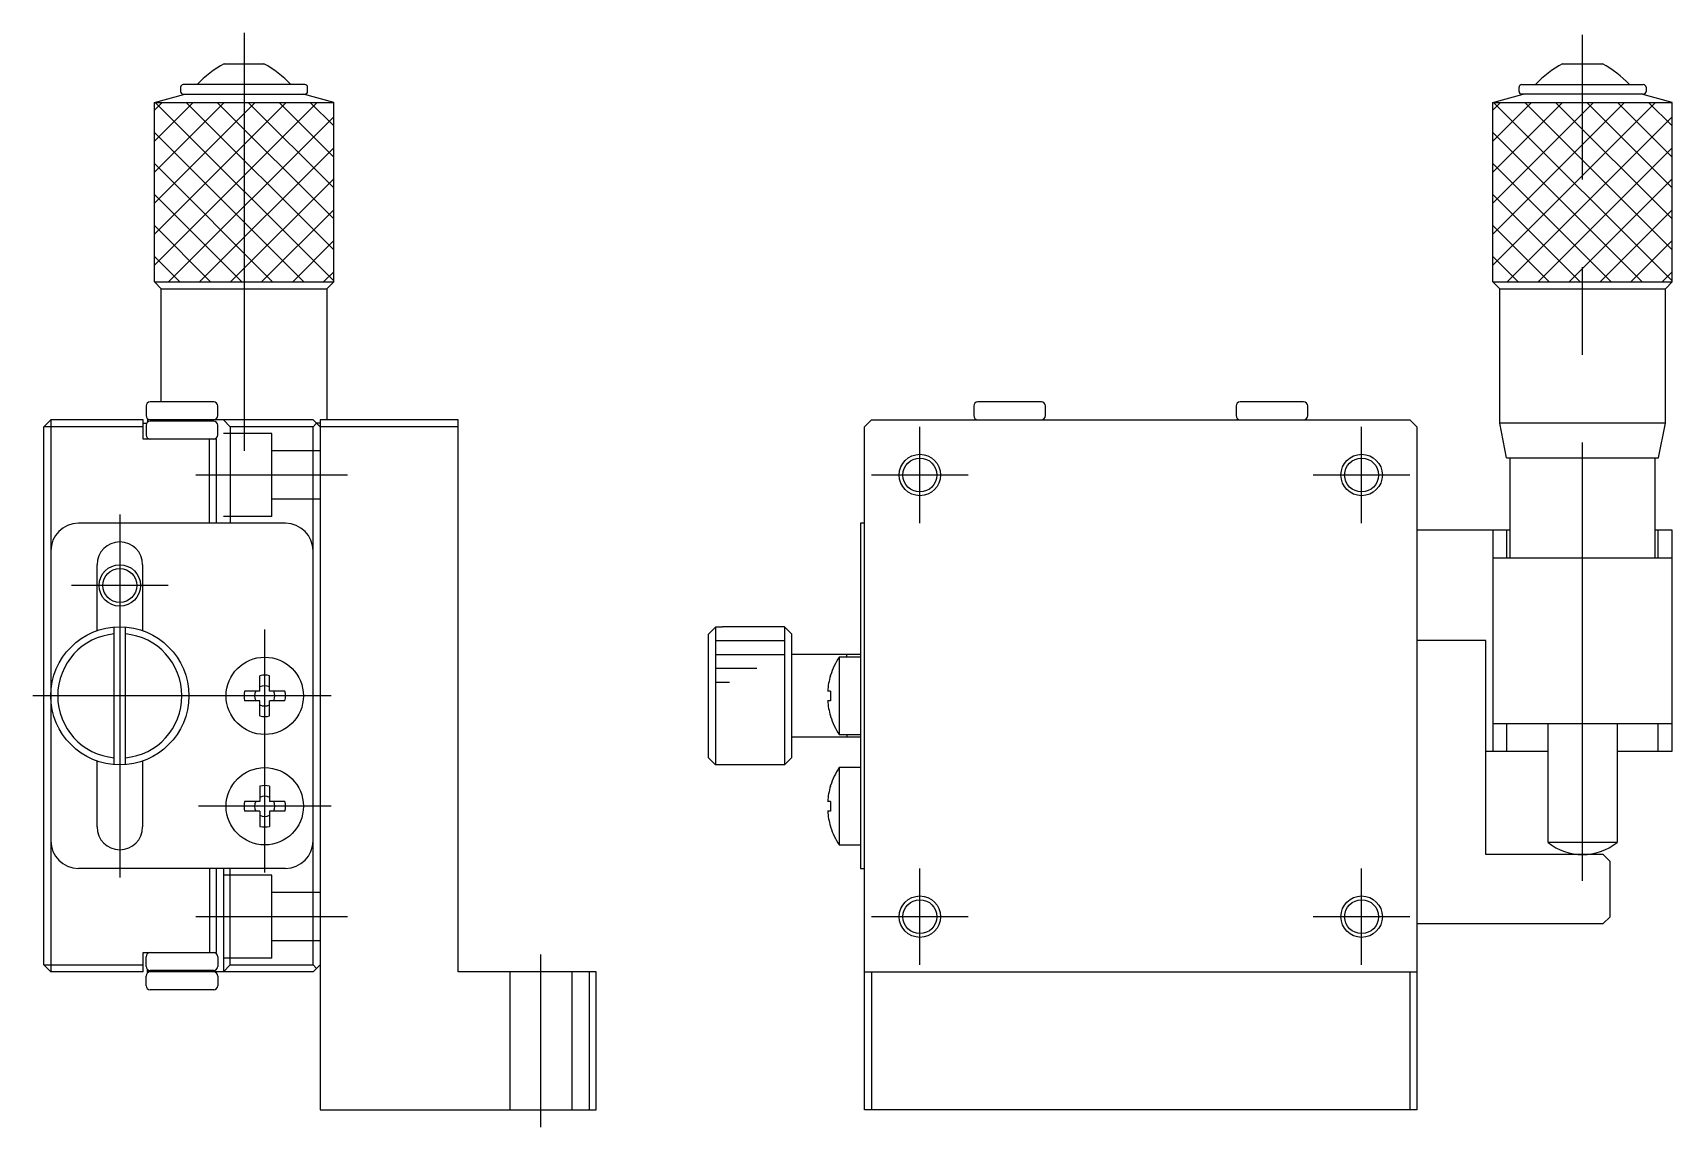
# Model space of a CAD drawing. Extents: x 1 to 270, y 0 to 192.
# Drawn here: x 151 to 269.8, y 64.7 to 144 of the extents above; entities that cross this region are included whole.
import ezdxf

# ---------------------------------------------------------------- set-up
doc = ezdxf.new("R2010")
doc.units = 0
doc.linetypes.add('CENTER', pattern=[50.8, 31.75, -6.35, 6.35, -6.35])
doc.linetypes.add('DASHED', pattern=[19.05, 12.7, -6.35])
doc.layers.get('0').update_dxf_attribs({"linetype": 'CONTINUOUS'})
doc.layers.add('CENTER', color=1, linetype='CENTER')

msp = doc.modelspace()

# ---------------------------------------------------------------- linework, layer by layer
at = {"color": 7, "linetype": 'CONTINUOUS'}
for p, q in [((164.86, 141.72), (167.75, 141.72)), ((261.81, 141.72), (264.7, 141.72)), ((170.71, 140.21), (161.91, 140.21)), ((258.86, 140.21), (267.66, 140.21)), ((159.81, 138.92), (162.01, 139.51)), ((161.71, 140.01), (161.71, 139.71)), ((161.91, 139.51), (170.71, 139.51)), ((172.81, 138.92), (170.61, 139.51)), ((170.91, 139.71), (170.91, 140.01)), ((256.76, 138.92), (258.96, 139.51)), ((258.66, 139.71), (258.66, 140.01)), ((267.66, 139.51), (258.86, 139.51)), ((269.76, 138.92), (267.56, 139.51)), ((267.86, 140.01), (267.86, 139.71)), ((159.81, 125.92), (159.81, 138.92)), ((159.81, 138.92), (172.81, 138.92)), ((172.81, 125.92), (172.81, 138.92)), ((256.76, 125.92), (256.76, 138.92)), ((256.76, 138.92), (269.76, 138.92)), ((269.76, 125.92), (269.76, 138.92)), ((160.31, 125.42), (159.81, 125.92)), ((159.81, 125.92), (172.81, 125.92)), ((172.31, 125.42), (172.81, 125.92)), ((257.26, 125.42), (256.76, 125.92)), ((256.76, 125.92), (269.76, 125.92)), ((269.26, 125.42), (269.76, 125.92)), ((160.31, 117.22), (160.31, 125.42)), ((160.31, 125.42), (172.31, 125.42)), ((172.31, 125.42), (172.31, 115.92)), ((257.26, 115.67), (257.26, 125.42)), ((257.26, 125.42), (269.26, 125.42)), ((269.26, 115.67), (269.26, 125.42)), ((159.21, 116.92), (159.21, 116.22)), ((164.11, 117.22), (159.51, 117.22)), ((164.41, 116.22), (164.41, 116.92)), ((219.16, 116.92), (219.16, 116.22)), ((224.06, 117.22), (219.46, 117.22)), ((224.36, 116.22), (224.36, 116.92)), ((238.16, 116.92), (238.16, 116.22)), ((243.06, 117.22), (238.46, 117.22)), ((243.36, 116.22), (243.36, 116.92)), ((151.81, 115.42), (152.31, 115.92)), ((151.81, 76.42), (151.81, 115.42)), ((159.01, 115.42), (151.81, 115.42)), ((159.01, 115.92), (152.31, 115.92)), ((152.31, 115.92), (152.31, 75.92)), ((159.01, 114.52), (159.01, 115.92)), ((159.01, 115.67), (159.25, 115.67)), ((159.21, 115.52), (159.21, 114.82)), ((171.31, 115.92), (159.31, 115.92)), ((159.31, 115.92), (159.31, 115.74)), ((164.11, 115.82), (159.51, 115.82)), ((159.81, 115.92), (159.81, 115.82)), ((160.26, 115.92), (160.26, 115.82)), ((160.43, 115.92), (160.43, 115.82)), ((161.81, 115.92), (161.81, 115.82)), ((163.23, 115.92), (163.23, 115.82)), ((163.36, 115.92), (163.36, 115.82)), ((164.41, 114.82), (164.41, 115.52)), ((165.31, 115.42), (164.81, 115.92)), ((171.31, 115.42), (165.31, 115.42)), ((165.31, 115.42), (165.31, 108.42)), ((171.31, 115.92), (171.81, 115.42)), ((171.31, 115.42), (171.56, 115.67)), ((171.31, 76.42), (171.31, 115.42)), ((171.81, 115.67), (171.56, 115.67)), ((181.81, 115.92), (171.81, 115.92)), ((171.81, 115.92), (171.81, 65.92)), ((171.81, 115.42), (171.81, 76.42)), ((181.81, 115.42), (171.81, 115.42)), ((181.81, 75.92), (181.81, 115.92)), ((211.26, 115.42), (211.76, 115.92)), ((211.26, 65.92), (211.26, 115.42)), ((211.76, 115.92), (250.76, 115.92)), ((250.76, 115.92), (251.26, 115.42)), ((251.26, 115.42), (251.26, 65.92)), ((257.76, 113.17), (257.26, 115.67)), ((269.26, 115.67), (257.26, 115.67)), ((268.76, 113.17), (269.26, 115.67)), ((164.31, 114.52), (159.01, 114.52)), ((159.31, 114.59), (159.31, 114.52)), ((163.81, 108.42), (163.81, 114.52)), ((164.31, 108.42), (164.31, 114.52)), ((257.76, 113.17), (268.76, 113.17)), ((258.01, 105.92), (258.01, 113.17)), ((268.51, 105.92), (268.51, 113.17)), ((169.31, 108.42), (154.31, 108.42)), ((211.26, 108.42), (210.96, 108.42)), ((210.96, 108.42), (210.96, 83.42)), ((258.01, 107.92), (251.26, 107.92)), ((256.76, 107.92), (256.76, 91.92)), ((257.78, 105.92), (257.78, 107.92)), ((269.76, 107.92), (268.51, 107.92)), ((268.73, 105.92), (268.73, 107.92)), ((269.76, 91.92), (269.76, 107.92)), ((256.76, 105.92), (269.76, 105.92)), ((155.66, 100.64), (155.66, 105.42)), ((158.96, 105.42), (158.96, 100.64)), ((156.91, 90.93), (156.91, 100.9)), ((157.71, 90.93), (157.71, 100.9)), ((200.46, 100.9), (199.96, 100.4)), ((199.96, 91.43), (199.96, 100.4)), ((200.96, 100.9), (200.46, 100.9)), ((200.46, 100.9), (200.46, 90.93)), ((205.46, 100.92), (200.96, 100.92)), ((200.96, 100.92), (200.96, 100.9)), ((205.46, 100.92), (205.46, 90.92)), ((205.46, 100.92), (205.96, 100.42)), ((205.96, 100.42), (205.96, 91.42)), ((256.26, 99.92), (251.26, 99.92)), ((256.26, 84.42), (256.26, 99.92)), ((210.96, 98.92), (205.96, 98.92)), ((210.96, 98.72), (209.41, 98.72)), ((209.41, 98.72), (209.41, 93.12)), ((209.96, 98.72), (209.96, 98.92)), ((208.79, 97.37), (208.79, 97.42)), ((167.46, 96.27), (166.35, 96.27)), ((167.46, 96.27), (167.46, 97.37)), ((168.16, 96.27), (168.16, 97.37)), ((169.26, 96.27), (168.16, 96.27)), ((208.79, 96.27), (208.58, 96.27)), ((208.79, 96.27), (208.79, 95.57)), ((167.46, 95.57), (166.35, 95.57)), ((167.46, 94.46), (167.46, 95.57)), ((168.16, 94.46), (168.16, 95.57)), ((169.26, 95.57), (168.16, 95.57)), ((208.79, 95.57), (208.58, 95.57)), ((208.79, 94.46), (208.79, 94.42)), ((256.76, 93.92), (269.76, 93.92)), ((257.78, 91.92), (257.78, 93.92)), ((260.76, 85.29), (260.76, 93.92)), ((265.76, 93.92), (265.76, 85.29)), ((268.73, 91.92), (268.73, 93.92)), ((210.96, 92.92), (205.96, 92.92)), ((209.41, 93.12), (210.96, 93.12)), ((209.96, 93.12), (209.96, 92.92)), ((256.26, 91.92), (260.76, 91.92)), ((265.76, 91.92), (269.76, 91.92)), ((155.66, 86.42), (155.66, 91.2)), ((158.96, 91.2), (158.96, 86.42)), ((200.46, 90.93), (199.96, 91.43)), ((200.96, 90.93), (200.46, 90.93)), ((200.96, 90.92), (200.96, 90.93)), ((205.46, 90.92), (200.96, 90.92)), ((205.46, 90.92), (205.96, 91.42)), ((210.96, 90.72), (209.41, 90.72)), ((209.41, 90.72), (209.41, 85.12)), ((167.46, 89.37), (167.46, 88.27)), ((168.16, 89.37), (168.16, 88.27)), ((208.79, 89.37), (208.79, 89.42)), ((167.46, 88.27), (166.35, 88.27)), ((169.26, 88.27), (168.16, 88.27)), ((208.79, 88.27), (208.58, 88.27)), ((208.79, 88.27), (208.79, 87.57)), ((167.46, 87.57), (166.35, 87.57)), ((167.46, 87.57), (167.46, 86.46)), ((168.16, 87.57), (168.16, 86.46)), ((169.26, 87.57), (168.16, 87.57)), ((208.79, 87.57), (208.58, 87.57)), ((208.79, 86.46), (208.79, 86.42)), ((209.41, 85.12), (210.96, 85.12)), ((264.76, 84.42), (256.26, 84.42)), ((265.76, 85.29), (260.76, 85.29)), ((265.26, 83.92), (264.76, 84.42)), ((169.31, 83.42), (154.31, 83.42)), ((163.81, 83.42), (163.81, 77.32)), ((164.31, 77.32), (164.31, 83.42)), ((164.81, 83.42), (164.81, 75.92)), ((165.31, 76.42), (165.31, 83.42)), ((210.96, 83.42), (211.26, 83.42)), ((265.26, 79.92), (265.26, 83.92)), ((264.76, 79.42), (265.26, 79.92)), ((251.26, 79.42), (264.76, 79.42)), ((159.01, 75.92), (159.01, 77.32)), ((159.01, 77.32), (164.31, 77.32)), ((159.31, 77.24), (159.31, 77.32)), ((152.31, 75.92), (151.81, 76.42)), ((151.81, 76.42), (159.01, 76.42)), ((159.21, 76.32), (159.21, 77.02)), ((159.31, 75.92), (159.31, 76.09)), ((164.11, 76.02), (159.51, 76.02)), ((159.81, 75.92), (159.81, 76.02)), ((160.26, 75.92), (160.26, 76.02)), ((160.43, 75.92), (160.43, 76.02)), ((161.81, 75.92), (161.81, 76.02)), ((163.23, 75.92), (163.23, 76.02)), ((163.36, 75.92), (163.36, 76.02)), ((164.41, 77.02), (164.41, 76.32)), ((164.81, 75.92), (165.31, 76.42)), ((165.31, 76.42), (171.31, 76.42)), ((171.81, 76.42), (171.31, 75.92)), ((171.31, 76.42), (171.56, 76.17)), ((159.01, 75.92), (152.31, 75.92)), ((159.21, 74.92), (159.21, 75.62)), ((164.81, 75.92), (159.31, 75.92)), ((164.41, 75.62), (164.41, 74.92)), ((171.31, 75.92), (164.81, 75.92)), ((191.81, 75.92), (181.81, 75.92)), ((191.31, 75.92), (191.31, 65.92)), ((191.81, 65.92), (191.81, 75.92)), ((211.26, 75.92), (251.26, 75.92)), ((211.76, 75.92), (211.76, 65.92)), ((250.76, 75.92), (250.76, 65.92)), ((164.11, 74.62), (159.51, 74.62)), ((171.81, 65.92), (191.81, 65.92)), ((251.26, 65.92), (211.26, 65.92))]:
    msp.add_line(p, q, dxfattribs=at)
at = {"color": 3, "linetype": 'CONTINUOUS'}
for p, q in [((171.6, 138.92), (159.81, 127.12)), ((169.36, 138.92), (159.81, 129.37)), ((167.11, 138.92), (159.81, 131.61)), ((164.87, 138.92), (159.81, 133.86)), ((162.62, 138.92), (159.81, 136.1)), ((160.37, 138.92), (159.81, 138.35)), ((172.81, 125.98), (159.87, 138.92)), ((172.81, 137.88), (160.84, 125.92)), ((172.81, 128.23), (162.12, 138.92)), ((172.81, 130.47), (164.36, 138.92)), ((172.81, 132.72), (166.61, 138.92)), ((172.81, 134.96), (168.85, 138.92)), ((172.81, 137.21), (171.1, 138.92)), ((268.55, 138.92), (256.76, 127.12)), ((266.31, 138.92), (256.76, 129.37)), ((264.06, 138.92), (256.76, 131.61)), ((261.81, 138.92), (256.76, 133.86)), ((259.57, 138.92), (256.76, 136.1)), ((257.32, 138.92), (256.76, 138.35)), ((269.76, 125.98), (256.82, 138.92)), ((269.76, 137.88), (257.79, 125.92)), ((269.76, 128.23), (259.07, 138.92)), ((269.76, 130.47), (261.31, 138.92)), ((269.76, 132.72), (263.56, 138.92)), ((269.76, 134.96), (265.8, 138.92)), ((269.76, 137.21), (268.05, 138.92)), ((170.63, 125.92), (159.81, 136.74)), ((267.58, 125.92), (256.76, 136.74)), ((172.81, 135.63), (163.09, 125.92)), ((269.76, 135.63), (260.04, 125.92)), ((168.38, 125.92), (159.81, 134.49)), ((265.33, 125.92), (256.76, 134.49)), ((172.81, 133.39), (165.33, 125.92)), ((269.76, 133.39), (262.28, 125.92)), ((166.14, 125.92), (159.81, 132.25)), ((263.09, 125.92), (256.76, 132.25)), ((172.81, 131.14), (167.58, 125.92)), ((269.76, 131.14), (264.53, 125.92)), ((163.89, 125.92), (159.81, 130)), ((260.84, 125.92), (256.76, 130)), ((172.81, 128.9), (169.83, 125.92)), ((269.76, 128.9), (266.77, 125.92)), ((161.65, 125.92), (159.81, 127.76)), ((258.6, 125.92), (256.76, 127.76)), ((172.81, 126.65), (172.07, 125.92)), ((269.76, 126.65), (269.02, 125.92)), ((200.46, 99.92), (205.46, 99.92)), ((200.46, 98.92), (205.46, 98.92)), ((200.46, 97.92), (203.46, 97.92)), ((200.46, 96.92), (201.46, 96.92))]:
    msp.add_line(p, q, dxfattribs=at)
at = {"color": 3, "linetype": 'DASHED'}
for p, q in [((168.31, 114.92), (164.81, 114.92)), ((168.31, 108.92), (168.31, 114.92)), ((171.81, 113.67), (168.31, 113.67)), ((171.81, 110.17), (168.31, 110.17)), ((168.31, 108.92), (164.81, 108.92)), ((168.31, 82.92), (164.81, 82.92)), ((168.31, 76.92), (168.31, 82.92)), ((171.81, 81.67), (168.31, 81.67)), ((171.81, 78.17), (168.31, 78.17)), ((168.31, 76.92), (164.81, 76.92)), ((185.56, 75.92), (185.56, 65.92)), ((190.06, 75.92), (190.06, 65.92))]:
    msp.add_line(p, q, dxfattribs=at)
at = {"color": 3, "linetype": 'CONTINUOUS'}
for centre in [(215.26, 111.92), (247.26, 111.92), (157.31, 103.92), (215.26, 79.92), (247.26, 79.92)]:
    msp.add_circle(centre, 1.5, dxfattribs=at)
at = {"color": 7, "linetype": 'CONTINUOUS'}
for centre, radius in [((215.26, 111.92), 1.23), ((247.26, 111.92), 1.23), ((157.31, 103.92), 1.23), ((157.31, 95.92), 5), ((167.81, 95.92), 2.8), ((167.81, 87.92), 2.8), ((215.26, 79.92), 1.23), ((247.26, 79.92), 1.23)]:
    msp.add_circle(centre, radius, dxfattribs=at)
for centre, radius, start, end in [((168.62, 134.82), 7.85, 118.6151, 136.7208), ((163.99, 134.82), 7.85, 43.2792, 61.3849), ((265.57, 134.82), 7.85, 118.6151, 136.7208), ((260.94, 134.82), 7.85, 43.2792, 61.3849), ((161.91, 140.01), 0.2, 90, 180), ((170.71, 140.01), 0.2, 360, 90), ((258.86, 140.01), 0.2, 90, 180), ((267.66, 140.01), 0.2, 360, 90), ((161.91, 139.71), 0.2, 180, 270), ((170.71, 139.71), 0.2, 270, 0), ((258.86, 139.71), 0.2, 180, 270), ((267.66, 139.71), 0.2, 270, 0), ((159.51, 116.92), 0.3, 90, 180), ((164.11, 116.92), 0.3, 360, 90), ((219.46, 116.92), 0.3, 90, 180), ((224.06, 116.92), 0.3, 360, 90), ((238.46, 116.92), 0.3, 90, 180), ((243.06, 116.92), 0.3, 360, 90), ((159.51, 116.22), 0.3, 180, 270), ((159.51, 115.52), 0.3, 90, 180), ((164.11, 116.22), 0.3, 270, 360), ((164.11, 115.52), 0.3, 360, 90), ((219.46, 116.22), 0.3, 180, 270), ((224.06, 116.22), 0.3, 270, 0), ((238.46, 116.22), 0.3, 180, 270), ((243.06, 116.22), 0.3, 270, 360), ((159.51, 114.82), 0.3, 180, 270), ((164.11, 114.82), 0.3, 270, 0), ((154.31, 106.42), 2, 90, 180), ((169.31, 106.42), 2, 0, 90), ((157.31, 105.42), 1.65, 0, 180), ((157.31, 95.92), 4.5, 95.0997, 264.9003), ((157.31, 95.92), 4.5, 275.0997, 84.9003), ((213.56, 95.92), 5, 145.9442, 162.5424), ((167.81, 95.92), 1.5, 76.5066, 103.4934), ((167.81, 95.92), 1.5, 166.5066, 193.4934), ((167.81, 95.92), 0.734, 151.5382, 208.4619), ((167.81, 95.92), 0.734, 61.5381, 118.4619), ((167.81, 95.92), 0.734, 331.5381, 28.4618), ((167.81, 95.92), 1.5, 346.5066, 13.4934), ((213.56, 95.92), 4.99, 162.9961, 175.9761), ((167.81, 95.92), 0.734, 241.5381, 298.4619), ((213.56, 95.92), 4.99, 184.0239, 197.0039), ((167.81, 95.92), 1.5, 256.5066, 283.4934), ((213.56, 95.92), 5, 197.4576, 214.0558), ((213.56, 87.92), 5, 145.9442, 162.5424), ((167.81, 87.92), 1.5, 76.5066, 103.4934), ((213.56, 87.92), 4.99, 162.9961, 175.9761), ((167.81, 87.92), 1.5, 166.5066, 193.4934), ((167.81, 87.92), 0.734, 151.5381, 208.4618), ((167.81, 87.92), 0.734, 61.5381, 118.4619), ((167.81, 87.92), 0.734, 331.5382, 28.4619), ((167.81, 87.92), 1.5, 346.5066, 13.4934), ((167.81, 87.92), 0.734, 241.5381, 298.4619), ((213.56, 87.92), 4.99, 184.0239, 197.0039), ((157.31, 86.42), 1.65, 180, 0), ((167.81, 87.92), 1.5, 256.5066, 283.4934), ((213.56, 87.92), 5, 197.4576, 214.0558), ((154.31, 85.42), 2, 180, 270), ((169.31, 85.42), 2, 270, 0), ((263.26, 88.42), 4, 231.3178, 308.6822), ((159.51, 77.02), 0.3, 90, 180), ((164.11, 77.02), 0.3, 0, 90), ((159.51, 76.32), 0.3, 180, 270), ((164.11, 76.32), 0.3, 270, 0), ((159.51, 75.62), 0.3, 90, 180), ((159.51, 74.92), 0.3, 180, 270), ((164.11, 75.62), 0.3, 360, 90), ((164.11, 74.92), 0.3, 270, 0)]:
    msp.add_arc(centre, radius, start, end, dxfattribs=at)
at = {"layer": 'CENTER', "color": 1, "linetype": 'CENTER'}
for p, q in [((166.31, 143.96), (166.31, 113.66)), ((263.26, 82.52), (263.26, 143.81)), ((215.26, 108.42), (215.26, 115.42)), ((247.26, 108.42), (247.26, 115.42)), ((173.81, 111.92), (162.81, 111.92)), ((218.76, 111.92), (211.76, 111.92)), ((250.76, 111.92), (243.76, 111.92)), ((157.31, 109.07), (157.31, 82.77)), ((160.81, 103.92), (153.81, 103.92)), ((167.81, 83.12), (167.81, 100.72)), ((172.61, 95.92), (151.01, 95.92)), ((172.61, 87.92), (163.01, 87.92)), ((215.26, 76.42), (215.26, 83.42)), ((247.26, 76.42), (247.26, 83.42)), ((173.81, 79.92), (162.81, 79.92)), ((218.76, 79.92), (211.76, 79.92)), ((250.76, 79.92), (243.76, 79.92)), ((187.81, 64.67), (187.81, 77.17))]:
    msp.add_line(p, q, dxfattribs=at)

doc.saveas('drawing.dxf')
